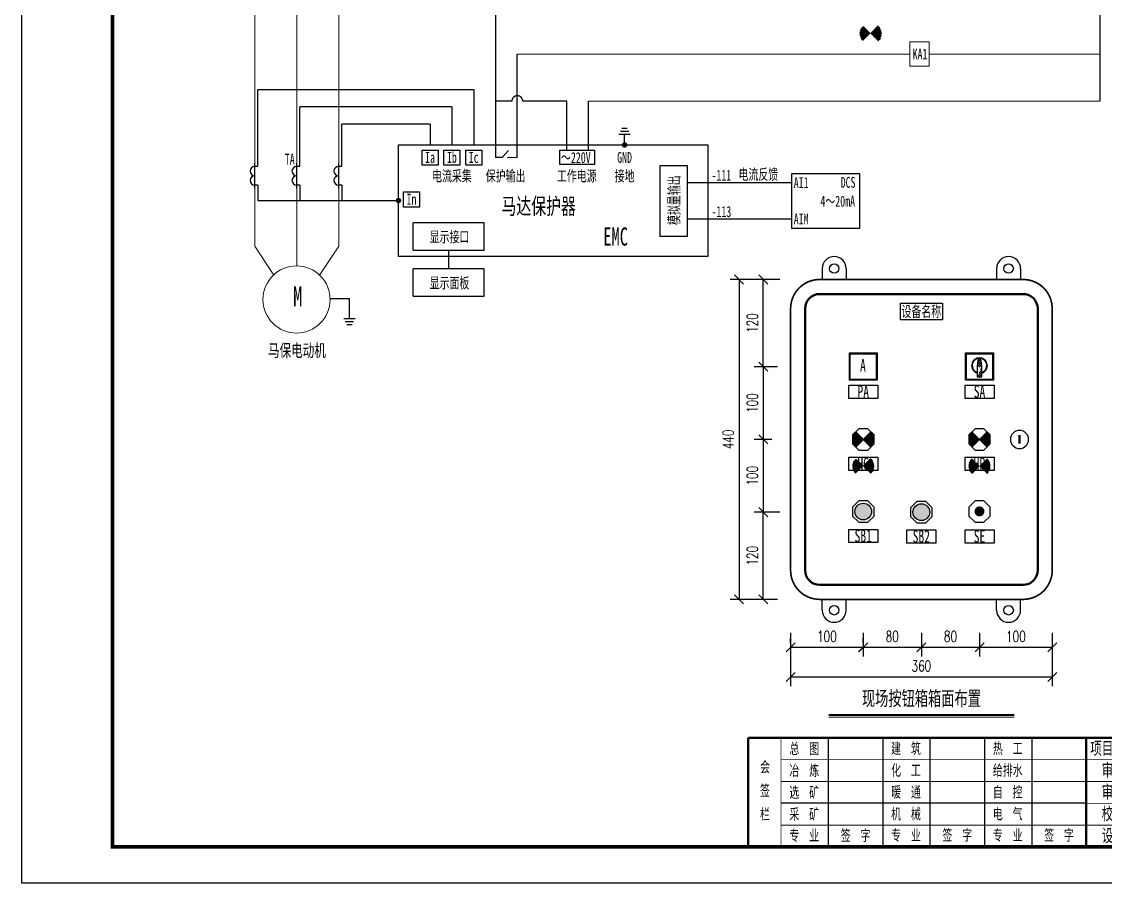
# Model space of a CAD drawing. Header units: millimetres. Extents: x 401220 to 2750366, y -101310 to 943175.
# Drawn here: x 513424 to 543249, y 638022 to 661725 of the extents above; entities that cross this region are included whole.
import ezdxf
from ezdxf.enums import TextEntityAlignment as Align

# ---------------------------------------------------------------- set-up
doc = ezdxf.new("R2010")
doc.units = ezdxf.units.MM
doc.linetypes.add('常规', pattern=[20, 10, 0, 10])
doc.linetypes.add('接地线', pattern=[1460, 500, 500, -200, 60, -200])
for name, color, linetype in [('1', 7, 'Continuous'), ('4', 1, 'Continuous'), ('MX', 3, 'Continuous'), ('TEXT', 4, 'Continuous'), ('动力平面导线层', 3, '常规'), ('动力平面设备层', 1, 'Continuous'), ('图框', 7, 'Continuous'), ('文字', 7, 'Continuous'), ('标注-照明', 7, 'Continuous'), ('照明平面导线层', 3, 'Continuous'), ('照明平面设备层', 1, 'Continuous'), ('电气-接地设计-接地线', 3, '接地线')]:
    doc.layers.add(name, color=color, linetype=linetype)
for name, color, linetype, lineweight in [('_0', 7, 'Continuous', 25), ('CAXA0层', 7, 'Continuous', 25), ('SW', 8, 'Continuous', 20)]:
    doc.layers.add(name, color=color, linetype=linetype, lineweight=lineweight)
doc.styles.add('DIM_FONT', font='txt.shx', dxfattribs={"width": 0.7, "bigfont": 'hzdx.shx'})
doc.styles.add('标准', font='NSimSun.ttf', dxfattribs={"width": 0.667})
doc.dimstyles.new('副本 DIM20', dxfattribs={"dimtxt": 300, "dimasz": 2, "dimexe": 250, "dimexo": 300, "dimgap": 150, "dimtad": 1, "dimdec": 4, "dimlfac": 0.05, "dimzin": 0, "dimdsep": 46, "dimtxsty": 'DIM_FONT', "dimblk1": '_DIMX', "dimblk2": '_DIMX', "dimsah": 1, "dimcen": 0.09, "dimadec": 0, "dimazin": 0, "dimtfac": 1, "dimtdec": 4, "dimtix": 1, "dimtmove": 2, "dimatfit": 3, "dimldrblk": '_DIMX', "dimfxl": 250, "dimtolj": 1, "dimtzin": 0, "dimarcsym": 0})

# ---------------------------------------------------------------- blocks, each defined once
blk = doc.blocks.new('铜陵有色图签02')
at = {"layer": '图框', "linetype": 'Continuous', "lineweight": 50}
for p, q in [((-38401, 3003), (-38401, 1)), ((-29100, 3001), (-29100, 0))]:
    blk.add_line(p, q, dxfattribs=at)
at = {"layer": '图框', "color": 7, "linetype": 'Continuous', "lineweight": 25}
for p, q in [((-36201, 3010), (-36201, 9)), ((-34701, 3010), (-34701, 9)), ((-33401, 3017), (-33401, 16)), ((-31901, 3017), (-31901, 16)), ((-30601, 3017), (-30601, 16)), ((-29100, 1201), (-37501, 1201))]:
    blk.add_line(p, q, dxfattribs=at)
at = {"layer": '图框', "lineweight": 70, "const_width": 70}
blk.add_lwpolyline([(-17980, 3001), (0, 3001), (-38401, 3001)], dxfattribs=at)
at = {"layer": '图框', "color": 7, "linetype": 'Continuous', "lineweight": 25, "const_width": 25}
for points in [[(-37501, 3000), (-37501, 0)], [(-23100, 2401), (-37501, 2401)], [(-23100, 1801), (-37501, 1801)], [(-23100, 1201), (-29100, 1201)], [(-12900, 600), (-18000, 600), (-37501, 600)]]:
    blk.add_lwpolyline(points, dxfattribs=at)
at = {"layer": '图框', "linetype": 'Continuous', "lineweight": 70, "const_width": 70}
blk.add_lwpolyline([(-38401, 1), (0, 0)], dxfattribs=at)
at = {"layer": 'TEXT', "color": 7, "lineweight": 25, "style": '标准', "width": 0.667}
for s, height, p in [('总  图', 300, (-36862, 2555)), ('建  筑', 300, (-34062, 2562)), ('热  工', 300, (-31262, 2562)), ('项目负责人', 350, (-28197, 2541)), ('会', 300, (-37942, 2054)), ('冶  炼', 300, (-36862, 1955)), ('化  工', 300, (-34062, 1962)), ('给排水', 300, (-31262, 1962)), ('审  定', 350, (-28197, 1941)), ('签', 300, (-37942, 1404)), ('选  矿', 300, (-36862, 1355)), ('暖  通', 300, (-34062, 1362)), ('自  控', 300, (-31262, 1362)), ('审  核', 350, (-28197, 1341)), ('栏', 300, (-37942, 754)), ('采  矿', 300, (-36862, 754)), ('机  械', 300, (-34062, 761)), ('电  气', 300, (-31262, 761)), ('校  对', 350, (-28197, 741)), ('专  业', 300, (-36862, 170)), ('签  字', 300, (-35449, 170)), ('专  业', 300, (-34062, 177)), ('签  字', 300, (-32649, 177)), ('专  业', 300, (-31262, 177)), ('签  字', 300, (-29849, 177)), ('设  计', 350, (-28197, 139))]:
    blk.add_text(s, height=height, dxfattribs=at).set_placement(p, align=Align.CENTER)
blk = doc.blocks.new('_Oblique')
at = {"color": 0, "linetype": 'ByBlock', "lineweight": -2}
blk.add_line((-0.5, -0.5), (0.5, 0.5), dxfattribs=at)
blk = doc.blocks.new('*D58')
at = {"layer": '1', "color": 3, "linetype": 'ByBlock', "lineweight": -2}
for p, q in [((533905, 654633), (532919, 654633)), ((533169, 654633), (533169, 645833)), ((533905, 645833), (532919, 645833))]:
    blk.add_line(p, q, dxfattribs=at)
at = {"layer": 'Defpoints', "color": 0, "linetype": 'ByBlock'}
for p in [(534205, 654633), (533169, 645833), (534205, 645833)]:
    blk.add_point(p, dxfattribs=at)
at = {"layer": '1', "color": 3, "linetype": 'ByBlock', "lineweight": -2, "xscale": 250, "yscale": 250, "zscale": 250}
for p, rotation in [((533169, 654633), 90), ((533169, 645833), 270)]:
    blk.add_blockref('_Oblique', p, dxfattribs=dict(at, rotation=rotation))
at = {"layer": '1', "color": 7, "linetype": 'ByBlock', "insert": (532869, 650233), "char_height": 300, "attachment_point": 5, "rotation": 90, "style": 'DIM_FONT'}
blk.add_mtext('\\A1;440', dxfattribs=at)
blk = doc.blocks.new('_DIMX')
blk.add_line((-150, 0), (150, 0))
at = {"const_width": 50}
blk.add_lwpolyline([(-70, -70), (70, 70)], dxfattribs=at)
blk = doc.blocks.new('*D59')
at = {"layer": '1', "color": 3, "linetype": 'ByBlock', "lineweight": -2}
for p, q in [((534287, 648233), (533583, 648233)), ((533833, 645833), (533833, 648233)), ((534228, 645833), (533583, 645833))]:
    blk.add_line(p, q, dxfattribs=at)
at = {"layer": 'Defpoints', "color": 0, "linetype": 'ByBlock'}
for p in [(533833, 648233), (534587, 648233), (534528, 645833)]:
    blk.add_point(p, dxfattribs=at)
at = {"layer": '1', "color": 3, "linetype": 'ByBlock', "lineweight": -2, "xscale": 250, "yscale": 250, "zscale": 250}
for p, rotation in [((533833, 648233), 90), ((533833, 645833), 270)]:
    blk.add_blockref('_Oblique', p, dxfattribs=dict(at, rotation=rotation))
at = {"layer": '1', "color": 7, "linetype": 'ByBlock', "insert": (533533, 647033), "char_height": 300, "attachment_point": 5, "rotation": 90, "style": 'DIM_FONT'}
blk.add_mtext('\\A1;120', dxfattribs=at)
blk = doc.blocks.new('*D60')
at = {"layer": '1', "color": 3, "linetype": 'ByBlock', "lineweight": -2}
for p, q in [((534011, 650233), (533583, 650233)), ((533833, 650233), (533833, 648233)), ((534073, 648233), (533583, 648233))]:
    blk.add_line(p, q, dxfattribs=at)
at = {"layer": 'Defpoints', "color": 0, "linetype": 'ByBlock'}
for p in [(534311, 650233), (533833, 648233), (534373, 648233)]:
    blk.add_point(p, dxfattribs=at)
at = {"layer": '1', "color": 3, "linetype": 'ByBlock', "lineweight": -2, "xscale": 250, "yscale": 250, "zscale": 250}
for p, rotation in [((533833, 650233), 90), ((533833, 648233), 270)]:
    blk.add_blockref('_Oblique', p, dxfattribs=dict(at, rotation=rotation))
at = {"layer": '1', "color": 7, "linetype": 'ByBlock', "insert": (533533, 649233), "char_height": 300, "attachment_point": 5, "rotation": 90, "style": 'DIM_FONT'}
blk.add_mtext('\\A1;100', dxfattribs=at)
blk = doc.blocks.new('*D61')
at = {"layer": '1', "color": 3, "linetype": 'ByBlock', "lineweight": -2}
for p, q in [((534011, 652233), (533583, 652233)), ((533833, 652233), (533833, 650233)), ((534073, 650233), (533583, 650233))]:
    blk.add_line(p, q, dxfattribs=at)
at = {"layer": 'Defpoints', "color": 0, "linetype": 'ByBlock'}
for p in [(534311, 652233), (533833, 650233), (534373, 650233)]:
    blk.add_point(p, dxfattribs=at)
at = {"layer": '1', "color": 3, "linetype": 'ByBlock', "lineweight": -2, "xscale": 250, "yscale": 250, "zscale": 250}
for p, rotation in [((533833, 652233), 90), ((533833, 650233), 270)]:
    blk.add_blockref('_Oblique', p, dxfattribs=dict(at, rotation=rotation))
at = {"layer": '1', "color": 7, "linetype": 'ByBlock', "insert": (533533, 651233), "char_height": 300, "attachment_point": 5, "rotation": 90, "style": 'DIM_FONT'}
blk.add_mtext('\\A1;100', dxfattribs=at)
blk = doc.blocks.new('*D62')
at = {"layer": '1', "color": 3, "linetype": 'ByBlock', "lineweight": -2}
for p, q in [((534287, 654633), (533583, 654633)), ((533833, 652233), (533833, 654633)), ((534228, 652233), (533583, 652233))]:
    blk.add_line(p, q, dxfattribs=at)
at = {"layer": 'Defpoints', "color": 0, "linetype": 'ByBlock'}
for p in [(533833, 654633), (534587, 654633), (534528, 652233)]:
    blk.add_point(p, dxfattribs=at)
at = {"layer": '1', "color": 3, "linetype": 'ByBlock', "lineweight": -2, "xscale": 250, "yscale": 250, "zscale": 250}
for p, rotation in [((533833, 654633), 90), ((533833, 652233), 270)]:
    blk.add_blockref('_Oblique', p, dxfattribs=dict(at, rotation=rotation))
at = {"layer": '1', "color": 7, "linetype": 'ByBlock', "insert": (533533, 653433), "char_height": 300, "attachment_point": 5, "rotation": 90, "style": 'DIM_FONT'}
blk.add_mtext('\\A1;120', dxfattribs=at)
blk = doc.blocks.new('*D63')
at = {"layer": '1', "color": 3, "linetype": 'ByBlock', "lineweight": -2}
for p, q in [((538186, 644910), (538186, 644264)), ((539787, 644910), (539787, 644264)), ((538186, 644514), (539787, 644514))]:
    blk.add_line(p, q, dxfattribs=at)
at = {"layer": 'Defpoints', "color": 0, "linetype": 'ByBlock'}
for p in [(538186, 645210), (539787, 645210), (539787, 644514)]:
    blk.add_point(p, dxfattribs=at)
at = {"layer": '1', "color": 3, "linetype": 'ByBlock', "lineweight": -2, "xscale": 250, "yscale": 250, "zscale": 250, "rotation": 180}
blk.add_blockref('_Oblique', (538186, 644514), dxfattribs=at)
at = {"layer": '1', "color": 3, "linetype": 'ByBlock', "lineweight": -2, "xscale": 250, "yscale": 250, "zscale": 250}
blk.add_blockref('_Oblique', (539787, 644514), dxfattribs=at)
at = {"layer": '1', "color": 7, "linetype": 'ByBlock', "insert": (538986, 644814), "char_height": 300, "attachment_point": 5, "style": 'DIM_FONT'}
blk.add_mtext('\\A1;80', dxfattribs=at)
blk = doc.blocks.new('*D64')
at = {"layer": '1', "color": 3, "linetype": 'ByBlock', "lineweight": -2}
for p, q in [((539787, 644910), (539787, 644264)), ((541787, 644910), (541787, 644264)), ((539787, 644514), (541787, 644514))]:
    blk.add_line(p, q, dxfattribs=at)
at = {"layer": 'Defpoints', "color": 0, "linetype": 'ByBlock'}
for p in [(539787, 645210), (541787, 645210), (541787, 644514)]:
    blk.add_point(p, dxfattribs=at)
at = {"layer": '1', "color": 3, "linetype": 'ByBlock', "lineweight": -2, "xscale": 250, "yscale": 250, "zscale": 250, "rotation": 180}
blk.add_blockref('_Oblique', (539787, 644514), dxfattribs=at)
at = {"layer": '1', "color": 3, "linetype": 'ByBlock', "lineweight": -2, "xscale": 250, "yscale": 250, "zscale": 250}
blk.add_blockref('_Oblique', (541787, 644514), dxfattribs=at)
at = {"layer": '1', "color": 7, "linetype": 'ByBlock', "insert": (540787, 644814), "char_height": 300, "attachment_point": 5, "style": 'DIM_FONT'}
blk.add_mtext('\\A1;100', dxfattribs=at)
blk = doc.blocks.new('*D65')
at = {"layer": '1', "color": 3, "linetype": 'ByBlock', "lineweight": -2}
for p, q in [((534587, 644910), (534587, 643449)), ((541787, 644910), (541787, 643449)), ((534587, 643699), (541787, 643699))]:
    blk.add_line(p, q, dxfattribs=at)
at = {"layer": 'Defpoints', "color": 0, "linetype": 'ByBlock'}
for p in [(534587, 645210), (541787, 645210), (541787, 643699)]:
    blk.add_point(p, dxfattribs=at)
at = {"layer": '1', "color": 3, "linetype": 'ByBlock', "lineweight": -2, "xscale": 250, "yscale": 250, "zscale": 250, "rotation": 180}
blk.add_blockref('_Oblique', (534587, 643699), dxfattribs=at)
at = {"layer": '1', "color": 3, "linetype": 'ByBlock', "lineweight": -2, "xscale": 250, "yscale": 250, "zscale": 250}
blk.add_blockref('_Oblique', (541787, 643699), dxfattribs=at)
at = {"layer": '1', "color": 7, "linetype": 'ByBlock', "insert": (538187, 643999), "char_height": 300, "attachment_point": 5, "style": 'DIM_FONT'}
blk.add_mtext('\\A1;360', dxfattribs=at)
blk = doc.blocks.new('*D66')
at = {"layer": '1', "color": 3, "linetype": 'ByBlock', "lineweight": -2}
for p, q in [((534587, 644626), (534587, 644764)), ((534587, 644514), (536587, 644514)), ((536587, 644626), (536587, 644764))]:
    blk.add_line(p, q, dxfattribs=at)
at = {"layer": 'Defpoints', "color": 0, "linetype": 'ByBlock'}
for p in [(536587, 644514), (534587, 644326), (536587, 644326)]:
    blk.add_point(p, dxfattribs=at)
at = {"layer": '1', "color": 3, "linetype": 'ByBlock', "lineweight": -2, "xscale": 250, "yscale": 250, "zscale": 250, "rotation": 180}
blk.add_blockref('_Oblique', (534587, 644514), dxfattribs=at)
at = {"layer": '1', "color": 3, "linetype": 'ByBlock', "lineweight": -2, "xscale": 250, "yscale": 250, "zscale": 250}
blk.add_blockref('_Oblique', (536587, 644514), dxfattribs=at)
at = {"layer": '1', "color": 7, "linetype": 'ByBlock', "insert": (535587, 644814), "char_height": 300, "attachment_point": 5, "style": 'DIM_FONT'}
blk.add_mtext('\\A1;100', dxfattribs=at)
blk = doc.blocks.new('*D67')
at = {"layer": '1', "color": 3, "linetype": 'ByBlock', "lineweight": -2}
for p, q in [((536584, 644910), (536584, 644264)), ((538186, 644910), (538186, 644264)), ((536584, 644514), (538186, 644514))]:
    blk.add_line(p, q, dxfattribs=at)
at = {"layer": 'Defpoints', "color": 0, "linetype": 'ByBlock'}
for p in [(536584, 645210), (538186, 645210), (538186, 644514)]:
    blk.add_point(p, dxfattribs=at)
at = {"layer": '1', "color": 3, "linetype": 'ByBlock', "lineweight": -2, "xscale": 250, "yscale": 250, "zscale": 250, "rotation": 180}
blk.add_blockref('_Oblique', (536584, 644514), dxfattribs=at)
at = {"layer": '1', "color": 3, "linetype": 'ByBlock', "lineweight": -2, "xscale": 250, "yscale": 250, "zscale": 250}
blk.add_blockref('_Oblique', (538186, 644514), dxfattribs=at)
at = {"layer": '1', "color": 7, "linetype": 'ByBlock', "insert": (537385, 644814), "char_height": 300, "attachment_point": 5, "style": 'DIM_FONT'}
blk.add_mtext('\\A1;80', dxfattribs=at)

msp = doc.modelspace()

# ---------------------------------------------------------------- hatches: boundary and pattern name
at = {"linetype": 'ByBlock', "lineweight": 25}
h = msp.add_hatch(dxfattribs=at)
h.set_pattern_fill('ANSI31', color=1, scale=184.8, style=0)
h.set_pattern_definition([(45, (-27612.364, 663595.503), (-16.3341666, 16.3341666), [])])
h.paths.add_polyline_path([(536789.99553, 661400.54192), (536581.09184, 661609.79276, 0.1991281417), (536494.31553, 661400.54192, 0.1986966109), (536580.74469, 661191.63824)])
h.paths.add_polyline_path([(536999.24637, 661609.4456), (536789.99553, 661400.54192), (536998.89921, 661191.29108, 0.1991281417), (537085.67553, 661400.54192, 0.1986966109)])
h = msp.add_hatch(dxfattribs=at)
h.set_pattern_fill('ANSI31', color=3, scale=184.8, style=0)
h.set_pattern_definition([(45, (-27815.365, 652427.608), (-16.3341666, 16.3341666), [])])
h.paths.add_polyline_path([(536586.99478, 650232.64655), (536378.09109, 650441.89739, 0.1991281417), (536291.31478, 650232.64655, 0.1986966109), (536377.74394, 650023.74287)])
h.paths.add_polyline_path([(536796.24562, 650441.55023), (536586.99478, 650232.64655), (536795.89846, 650023.39571, 0.1991281417), (536882.67478, 650232.64655, 0.1986966109)])
h = msp.add_hatch(dxfattribs=at)
h.set_pattern_fill('ANSI31', color=1, scale=184.8, style=0)
h.set_pattern_definition([(45, (-23225.513, 652427.608), (-16.3341666, 16.3341666), [])])
h.paths.add_polyline_path([(539786.99478, 650232.64655), (539578.09109, 650441.89739, 0.1991281417), (539491.31478, 650232.64655, 0.1986966109), (539577.74394, 650023.74287)])
h.paths.add_polyline_path([(539996.24562, 650441.55023), (539786.99478, 650232.64655), (539995.89846, 650023.39571, 0.1991281417), (540082.67478, 650232.64655, 0.1986966109)])
h = msp.add_hatch(dxfattribs=at)
h.set_pattern_fill('ANSI31', color=3, scale=184.8, style=0)
h.set_pattern_definition([(45, (-27815.365, 651692.584), (-16.3341666, 16.3341666), [])])
h.paths.add_polyline_path([(536586.99478, 649497.62233), (536378.09109, 649706.87317, 0.1991281417), (536291.31478, 649497.62233, 0.1986966109), (536377.74394, 649288.71865)])
h.paths.add_polyline_path([(536796.24562, 649706.52601), (536586.99478, 649497.62233), (536795.89846, 649288.37149, 0.1991281417), (536882.67478, 649497.62233, 0.1986966109)])
h = msp.add_hatch(dxfattribs=at)
h.set_pattern_fill('ANSI31', color=1, scale=184.8, style=0)
h.set_pattern_definition([(45, (-23225.513, 651692.584), (-16.3341666, 16.3341666), [])])
h.paths.add_polyline_path([(539786.99478, 649497.62233), (539578.09109, 649706.87317, 0.1991281417), (539491.31478, 649497.62233, 0.1986966109), (539577.74394, 649288.71865)])
h.paths.add_polyline_path([(539996.24562, 649706.52601), (539786.99478, 649497.62233), (539995.89846, 649288.37149, 0.1991281417), (540082.67478, 649497.62233, 0.1986966109)])
at = {"layer": '文字', "linetype": 'ByBlock', "ltscale": 0.2}
h = msp.add_hatch(dxfattribs=at)
h.set_pattern_fill('ANSI31', color=0, scale=308, style=0)
h.set_pattern_definition([(45, (-2824317.6, 2025205.376), (-27.22361108, 27.22361108), [])])
edge = h.paths.add_edge_path()
edge.add_line((539847.94437, 651953.997), (539847.94437, 652229.29503))
edge.add_line((539723.24127, 652229.29454), (539723.24127, 651953.997))
edge.add_arc((538951.55991, 652229.29454), 896.38446, 359.999999999, 366.231131725)
edge.add_arc((539367.38201, 652274.6959), 478.09114, 6.231131718, 14.766974326)
edge.add_arc((539626.27476, 652342.93869), 210.3552, 14.766974337, 32.471625256)
edge.add_arc((539785.59282, 652444.3246), 21.51308, 32.471625271, 90.000000016)
edge.add_arc((539785.59282, 652444.3246), 21.51308, 90.000000007, 147.528374752)
edge.add_arc((539944.91088, 652342.93869), 210.3552, 147.528374742, 165.233025661)
edge.add_arc((540203.80363, 652274.6959), 478.09114, 165.233025662, 173.76886827)
edge.add_arc((540619.62573, 652229.29454), 896.38446, 173.768868275, 180.000000001)
edge.add_line((539723.24127, 651953.997), (539847.94437, 651953.997))
at = {"layer": '电气-接地设计-接地线', "linetype": 'ByBlock', "ltscale": 0.2}
h = msp.add_hatch(color=3, dxfattribs=at)
edge = h.paths.add_edge_path()
edge.add_arc((536586.99478, 648248.16416), 230.34819, 0, 360)
h = msp.add_hatch(color=1, dxfattribs=at)
edge = h.paths.add_edge_path()
edge.add_arc((538185.63686, 648232.64655), 230.34819, 0, 360)
h = msp.add_hatch(color=1, dxfattribs=at)
edge = h.paths.add_edge_path()
edge.add_arc((539785.60192, 648252.63985), 138.20891, 0, 360)

# ---------------------------------------------------------------- linework, layer by layer
at = {"color": 0, "linetype": 'ByBlock', "lineweight": 25}
for p, q in [((539723.24127, 652229.29454), (539723.24127, 651953.997)), ((539847.94437, 651953.997), (539847.94437, 652229.29503)), ((539723.24127, 651953.997), (539847.94437, 651953.997))]:
    msp.add_line(p, q, dxfattribs=at)
at = {"color": 3, "linetype": 'ByBlock', "lineweight": 25}
for p, q in [((536796.24562, 650441.55023), (536377.74394, 650023.74287)), ((536795.89846, 650023.39571), (536378.09109, 650441.89739))]:
    msp.add_line(p, q, dxfattribs=at)
at = {"color": 1, "linetype": 'ByBlock', "lineweight": 25}
for p, q in [((539996.24562, 650441.55023), (539577.74394, 650023.74287)), ((539995.89846, 650023.39571), (539578.09109, 650441.89739))]:
    msp.add_line(p, q, dxfattribs=at)
at = {"color": 7, "linetype": 'ByBlock', "lineweight": 20, "const_width": 75}
for points in [[(529979.9209, 658334.14546, 1), (530054.9209, 658334.14546, 1)], [(523757.13585, 656802.62429, 1), (523832.13585, 656802.62429, 1)]]:
    msp.add_lwpolyline(points, format="xyb", close=True, dxfattribs=at)
at = {"color": 252, "linetype": 'ByBlock', "lineweight": 50}
for points in [[(535386.99478, 654232.64655, 0.4142135624), (534986.99478, 653832.64655)], [(541386.99478, 653832.64655, 0.4142135624), (540986.99478, 654232.64655)], [(534986.99478, 646632.64655, 0.4142135624), (535386.99478, 646232.64655)], [(540986.99478, 646232.64655, 0.4142135624), (541386.99478, 646632.64655)]]:
    msp.add_lwpolyline(points, format="xyb", dxfattribs=at)
for points in [[(535386.99478, 654232.64655), (540986.99478, 654232.64655)], [(534986.99478, 646632.64655), (534986.99478, 653832.64655)], [(541386.99478, 653832.64655), (541386.99478, 646632.64655)], [(540986.99478, 646232.64655), (535386.99478, 646232.64655)]]:
    msp.add_lwpolyline(points, dxfattribs=at)
at = {"color": 0, "linetype": 'ByBlock', "lineweight": 25}
for points in [[(537607.36183, 653982.64655), (538766.62773, 653982.64655), (538766.62773, 653526.62045), (537607.36183, 653526.62045)], [(539404.41955, 652611.05507), (540166.85416, 652611.05507), (540166.85416, 651858.78315), (539404.41955, 651858.78315)], [(536187.93078, 651725.81675), (536986.05877, 651725.81675), (536986.05877, 651362.99699), (536187.93078, 651362.99699)], [(539387.93078, 651725.81675), (540186.05877, 651725.81675), (540186.05877, 651362.99699), (539387.93078, 651362.99699)], [(536187.93078, 649741.33693), (536986.05877, 649741.33693), (536986.05877, 649378.51717), (536187.93078, 649378.51717)], [(539387.93078, 649741.33693), (540186.05877, 649741.33693), (540186.05877, 649378.51717), (539387.93078, 649378.51717)], [(536187.93078, 647756.8571), (536986.05877, 647756.8571), (536986.05877, 647394.03735), (536187.93078, 647394.03735)], [(537786.57287, 647741.3395), (538584.70085, 647741.3395), (538584.70085, 647378.51974), (537786.57287, 647378.51974)], [(539387.93078, 647741.3395), (540186.05877, 647741.3395), (540186.05877, 647378.51974), (539387.93078, 647378.51974)]]:
    msp.add_lwpolyline(points, close=True, dxfattribs=at)
at = {"color": 6, "linetype": 'ByBlock', "lineweight": 25}
msp.add_lwpolyline([(536204.41955, 652611.05507), (536966.85416, 652611.05507), (536966.85416, 651858.78315), (536204.41955, 651858.78315)], close=True, dxfattribs=at)
at = {"color": 0, "linetype": 'ByBlock', "lineweight": 25}
msp.add_lwpolyline([(539847.94437, 652229.29454), (539842.64865, 652326.58768), (539829.68202, 652396.5558, 0.077405152), (539803.74249, 652455.87458), (539785.59282, 652465.83768), (539767.44315, 652455.87458), (539741.50361, 652396.5558, 0.0372618705), (539728.53699, 652326.58768), (539723.24127, 652229.29454)], format="xyb", dxfattribs=at)
at = {"color": 3, "linetype": 'ByBlock', "lineweight": 25}
msp.add_lwpolyline([(536464.52011, 650528.32655), (536291.31478, 650355.12122), (536291.31478, 650110.17188), (536464.52011, 649936.96655), (536709.46944, 649936.96655), (536882.67478, 650110.17188), (536882.67478, 650355.12122), (536709.46944, 650528.32655)], close=True, dxfattribs=at)
at = {"color": 1, "linetype": 'ByBlock', "lineweight": 25}
msp.add_lwpolyline([(539664.52011, 650528.32655), (539491.31478, 650355.12122), (539491.31478, 650110.17188), (539664.52011, 649936.96655), (539909.46944, 649936.96655), (540082.67478, 650110.17188), (540082.67478, 650355.12122), (539909.46944, 650528.32655)], close=True, dxfattribs=at)
at = {"color": 3, "linetype": 'ByBlock', "const_width": 64}
msp.add_lwpolyline([(540887.25103, 650352.4672), (540887.25103, 650116.50291)], dxfattribs=at)
at = {"linetype": 'ByBlock', "lineweight": 25}
for points in [[(536464.52011, 648543.84673), (536291.31478, 648370.6414), (536291.31478, 648125.69206), (536464.52011, 647952.48673), (536709.46944, 647952.48673), (536882.67478, 648125.69206), (536882.67478, 648370.6414), (536709.46944, 648543.84673)], [(538063.16219, 648528.32912), (537889.95686, 648355.12379), (537889.95686, 648110.17446), (538063.16219, 647936.96912), (538308.11152, 647936.96912), (538481.31686, 648110.17446), (538481.31686, 648355.12379), (538308.11152, 648528.32912)], [(539664.52011, 648543.84673), (539491.31478, 648370.6414), (539491.31478, 648125.69206), (539664.52011, 647952.48673), (539909.46944, 647952.48673), (540082.67478, 648125.69206), (540082.67478, 648370.6414), (539909.46944, 648543.84673)]]:
    msp.add_lwpolyline(points, close=True, dxfattribs=at)
at = {"color": 0, "linetype": 'ByBlock', "lineweight": 25}
for radius, start, end in [(216.4831, 286.73947867, 253.26052133), (200.7336, 288.09650246, 251.90349754)]:
    msp.add_arc((539785.59282, 652265.10408), radius, start, end, dxfattribs=at)
at = {"color": 3, "linetype": 'ByBlock'}
for start, end in [(90, 270), (270, 90)]:
    msp.add_arc((540886.99478, 650232.64655), 250, start, end, dxfattribs=at)
at = {"layer": '4', "color": 0, "linetype": 'ByBlock'}
for p, q in [((535456.99478, 654932.64655), (535456.99478, 654632.64655)), ((536116.99478, 654932.64655), (536116.99478, 654632.64655)), ((540256.99478, 654932.64655), (540256.99478, 654632.64655)), ((540916.99478, 654932.64655), (540916.99478, 654632.64655)), ((535456.99478, 645532.64655), (535456.99478, 645832.64655)), ((536116.99478, 645532.64655), (536116.99478, 645832.64655)), ((540256.99478, 645532.64655), (540256.99478, 645832.64655)), ((540916.99478, 645532.64655), (540916.99478, 645832.64655))]:
    msp.add_line(p, q, dxfattribs=at)
at = {"layer": '4', "color": 0, "linetype": 'ByBlock', "const_width": 45}
for points in [[(535386.99478, 654632.64655, 0.4142135624), (534586.99478, 653832.64655)], [(541786.99478, 653832.64655, 0.4142135624), (540986.99478, 654632.64655)], [(534586.99478, 646632.64655, 0.4142135624), (535386.99478, 645832.64655)], [(540986.99478, 645832.64655, 0.4142135624), (541786.99478, 646632.64655)]]:
    msp.add_lwpolyline(points, format="xyb", dxfattribs=at)
for points in [[(535386.99478, 654632.64655), (540986.99478, 654632.64655)], [(534586.99478, 646632.64655), (534586.99478, 653832.64655)], [(541786.99478, 653832.64655), (541786.99478, 646632.64655)], [(540986.99478, 645832.64655), (535386.99478, 645832.64655)]]:
    msp.add_lwpolyline(points, dxfattribs=at)
at = {"layer": '4', "color": 0, "linetype": 'ByBlock'}
for centre in [(535786.99478, 654932.64655), (540586.99478, 654932.64655), (535786.99478, 645532.64655), (540586.99478, 645532.64655)]:
    msp.add_circle(centre, 130, dxfattribs=at)
for centre, start, end in [((535786.99478, 654932.64655), 0, 180), ((540586.99478, 654932.64655), 0, 180), ((535786.99478, 645532.64655), 180, 0), ((540586.99478, 645532.64655), 180, 0)]:
    msp.add_arc(centre, 330, start, end, dxfattribs=at)
at = {"layer": '_0', "color": 0, "linetype": 'ByBlock'}
for p, q in [((519925.98481, 659861.20585), (525865.34115, 659861.20585)), ((530017.4209, 658334.14546), (530017.4209, 658618.63521)), ((530988.43105, 657763.90024), (530988.43105, 655817.31486)), ((531744.71739, 657763.90024), (530988.43105, 657763.90024)), ((531744.71739, 655817.31486), (531744.71739, 657763.90024)), ((534609.92416, 657290.60755), (531744.71739, 657290.60755)), ((519925.98479, 656802.62429), (523794.63585, 656802.62429)), ((526148.99001, 656193.91841), (524202.40464, 656193.91841)), ((524202.40464, 655437.63208), (524202.40464, 656193.91841)), ((526148.99001, 655437.63208), (526148.99001, 656193.91841)), ((534609.92416, 656290.60755), (531744.71739, 656290.60755)), ((531744.71739, 655817.31486), (530988.43105, 655817.31486)), ((524202.40464, 655437.63208), (526148.99001, 655437.63208)), ((526148.99001, 654926.67759), (524202.40464, 654926.67759)), ((524202.40464, 654170.39126), (524202.40464, 654926.67759)), ((526148.99001, 654170.39126), (526148.99001, 654926.67759)), ((521912.17957, 654108.96346), (522444.47361, 654108.96346)), ((524202.40464, 654170.39126), (526148.99001, 654170.39126))]:
    msp.add_line(p, q, dxfattribs=at)
at = {"layer": '_0', "color": 0, "linetype": 'ByBlock', "lineweight": -3}
for p, q in [((519839.31812, 657140.82453), (519839.31814, 657834.15786)), ((519839.31814, 657746.48349), (519925.98481, 657746.48349)), ((520994.18372, 657140.82453), (520994.18374, 657834.15786)), ((520994.18374, 657746.48349), (521080.85041, 657746.48349)), ((522149.04932, 657140.82453), (522149.04934, 657834.15786)), ((522149.04934, 657746.48349), (522235.71601, 657746.48349)), ((519925.98479, 657226.48349), (519839.31813, 657226.48349)), ((521080.85039, 657226.48349), (520994.18373, 657226.48349)), ((522235.71599, 657226.48349), (522149.04933, 657226.48349))]:
    msp.add_line(p, q, dxfattribs=at)
at = {"layer": '_0', "color": 4, "linetype": 'ByBlock', "ltscale": 10}
for p, q in [((536488.42487, 657536.54925), (534609.92416, 657536.54925)), ((534609.92416, 657536.54925), (534609.92416, 656044.66585)), ((536488.42487, 656044.66585), (536488.42487, 657536.54925)), ((534609.92416, 656044.66585), (536488.42487, 656044.66585))]:
    msp.add_line(p, q, dxfattribs=at)
at = {"layer": '_0', "linetype": 'ByBlock'}
msp.add_line((522444.47361, 653560.59354), (522444.47361, 654112.97744), dxfattribs=at)
at = {"layer": '_0', "color": 0, "linetype": 'ByBlock', "lineweight": -3}
for centre in [(519839.31814, 657616.48349), (520994.18374, 657616.48349), (522149.04934, 657616.48349), (519839.31813, 657356.48349), (520994.18373, 657356.48349), (522149.04933, 657356.48349)]:
    msp.add_arc(centre, 130, 89.999998399, 269.999998399, dxfattribs=at)
at = {"layer": 'CAXA0层', "color": 2, "linetype": 'ByBlock', "lineweight": 40}
msp.add_line((535638.14986, 642654.99959), (540736.29515, 642654.99959), dxfattribs=at)
at = {"layer": 'CAXA0层', "color": 2, "linetype": 'ByBlock', "lineweight": 0}
msp.add_line((535638.14986, 642589.51666), (540736.29515, 642589.51666), dxfattribs=at)
at = {"layer": 'MX', "color": 7, "linetype": 'ByBlock', "lineweight": 20}
for p, q in [((519839.31814, 666166.20634), (519839.31814, 655552.70344)), ((520994.18374, 666166.20634), (520994.18374, 655006.85902)), ((522149.04934, 666166.20634), (522149.04934, 655552.70344)), ((519839.31814, 655552.70344), (520365.57409, 654754.87787)), ((522149.04934, 655552.70344), (521622.7934, 654754.87787))]:
    msp.add_line(p, q, dxfattribs=at)
msp.add_circle((520988.65246, 654082.9831), 923.89248, dxfattribs=at)
at = {"layer": '动力平面导线层', "color": 0}
for p, q in [((543096.28575, 675090.07232), (543096.28575, 659535.56614)), ((526465.59727, 671200.11533), (526465.59727, 657984.58797)), ((527065.59727, 657984.58797), (527065.59727, 660835.56614)), ((519925.98481, 657746.48349), (519925.98481, 659861.20585)), ((525865.34115, 659861.20585), (525865.34115, 658334.14546)), ((526914.48237, 659535.56614), (526465.59727, 659535.56614)), ((528424.28202, 659535.56614), (527216.71217, 659535.56614)), ((528424.28202, 658194.28474), (528424.28202, 659535.56614)), ((529024.53813, 658194.28474), (529024.53813, 659535.56614)), ((525265.34115, 659382.68597), (521080.85041, 659382.68597)), ((521080.85041, 657746.48349), (521080.85041, 659382.68597)), ((525265.34115, 659382.68597), (525265.34115, 658334.14546)), ((522235.71601, 657746.48349), (522235.71601, 658904.16608)), ((524665.34115, 658904.16608), (522235.71601, 658904.16608)), ((524665.34115, 658904.16608), (524665.34115, 658334.14546)), ((519925.98479, 657226.48349), (519925.98479, 656802.62429)), ((521080.85039, 657226.48349), (521080.85039, 656802.62429)), ((522235.71599, 657226.48349), (522235.71599, 656802.62429)), ((525175.69732, 655437.63208), (525175.69732, 654926.67759))]:
    msp.add_line(p, q, dxfattribs=at)
for points in [[(523794.63585, 658334.14546), (532305.71739, 658334.14546), (532305.71739, 655262.62091), (523794.63585, 655262.62091)], [(524446.06808, 658194.28474), (524884.61423, 658194.28474), (524884.61423, 657774.8912), (524446.06808, 657774.8912)], [(525046.06808, 658194.28474), (525484.61423, 658194.28474), (525484.61423, 657774.8912), (525046.06808, 657774.8912)], [(525646.06808, 658194.28474), (526084.61423, 658194.28474), (526084.61423, 657774.8912), (525646.06808, 657774.8912)], [(523934.59273, 657043.67378), (524373.13888, 657043.67378), (524373.13888, 656624.28025), (523934.59273, 656624.28025)]]:
    msp.add_lwpolyline(points, close=True, dxfattribs=at)
at = {"layer": '动力平面导线层', "color": 3, "linetype": 'ByBlock'}
msp.add_lwpolyline([(528235.03682, 658194.28474), (529193.75422, 658194.28474), (529193.75422, 657792.59244), (528235.03682, 657792.59244)], close=True, dxfattribs=at)
at = {"layer": '动力平面导线层', "color": 0}
msp.add_arc((527065.59727, 659535.56614), 151.1149, 0, 180, dxfattribs=at)
at = {"layer": '动力平面设备层', "color": 0, "linetype": 'ByBlock', "lineweight": -3, "ltscale": 100}
for p, q in [((530172.19249, 658618.63521), (529862.6493, 658618.63521)), ((530130.4826, 658702.84968), (529904.3592, 658702.84968)), ((530088.77271, 658787.06416), (529946.06909, 658787.06416)), ((526644.64621, 657984.58797), (526465.59727, 657984.58797)), ((526644.64621, 657984.58797), (526818.40078, 658180.43235)), ((522289.70202, 653560.59354), (522599.24521, 653560.59354)), ((522331.41191, 653476.37907), (522557.53532, 653476.37907)), ((522373.1218, 653392.16459), (522515.82542, 653392.16459))]:
    msp.add_line(p, q, dxfattribs=at)
at = {"layer": '图框', "linetype": 'Continuous', "lineweight": 100, "const_width": 100}
msp.add_lwpolyline([(515924.24205, 639021.73148), (571824.24205, 639021.73148), (571824.24205, 679021.73148), (515924.24205, 679021.73148)], close=True, dxfattribs=at)
at = {"layer": '标注-照明', "color": 6, "linetype": 'ByBlock'}
msp.add_lwpolyline([(536230.77682, 652591.27245), (536940.40882, 652591.27245), (536940.40882, 651881.64045), (536230.77682, 651881.64045)], close=True, dxfattribs=at)
at = {"layer": '标注-照明', "color": 0, "linetype": 'ByBlock'}
msp.add_lwpolyline([(539430.77682, 652591.27245), (540140.40882, 652591.27245), (540140.40882, 651881.64045), (539430.77682, 651881.64045)], close=True, dxfattribs=at)
at = {"layer": '照明平面导线层', "color": 0, "linetype": 'ByBlock', "lineweight": 20}
for p, q in [((527065.59727, 660835.56614), (537867.45484, 660835.56614)), ((538403.20232, 660835.56614), (543096.28575, 660835.56614)), ((529024.53813, 659535.56614), (543096.28575, 659535.56614)), ((526789.0279, 657984.58797), (527065.59727, 657984.58797))]:
    msp.add_line(p, q, dxfattribs=at)
msp.add_lwpolyline([(537867.45484, 661166.33948), (538403.20232, 661166.33948), (538403.20232, 660504.79279), (537867.45484, 660504.79279)], close=True, dxfattribs=at)
at = {"layer": '照明平面设备层', "color": 0, "lineweight": -3, "ltscale": 100}
msp.add_lwpolyline([(513424.24205, 680021.73148), (572824.24205, 680021.73148), (572824.24205, 638021.73148), (513424.24205, 638021.73148)], close=True, dxfattribs=at)
at = {"layer": '电气-接地设计-接地线', "color": 3, "linetype": 'ByBlock', "ltscale": 0.2}
msp.add_circle((536586.99478, 648248.16416), 230.34819, dxfattribs=at)
at = {"layer": '电气-接地设计-接地线', "color": 1, "linetype": 'ByBlock', "ltscale": 0.2}
msp.add_circle((538185.63686, 648232.64655), 230.34819, dxfattribs=at)

# ---------------------------------------------------------------- block references
at = {"layer": '图框', "lineweight": 25}
msp.add_blockref('铜陵有色图签02', (571824.24205, 639021.73148), dxfattribs=at)

# ---------------------------------------------------------------- texts
at = {"layer": 'SW', "color": 7, "linetype": 'ByBlock', "lineweight": 25, "style": '标准', "width": 0.667}
for s, height, p in [('设备名称', 300, (538184.13664, 653604.38405)), ('A', 350, (536577.83858, 652094.02301)), ('PA', 350, (536585.63686, 651375.19459)), ('SA', 350, (539785.63686, 651375.19459)), ('HG', 350, (536585.63686, 649390.71477)), ('HR', 350, (539785.63686, 649390.71477)), ('SB1', 350, (536585.63686, 647406.23495)), ('SB2', 350, (538184.27894, 647390.71734)), ('SE', 350, (539785.63686, 647390.71734))]:
    msp.add_text(s, height=height, dxfattribs=at).set_placement(p, align=Align.CENTER)
at = {"layer": 'SW', "color": 4, "linetype": 'ByBlock', "lineweight": 25, "style": '标准', "width": 0.667}
msp.add_text('马保电动机', height=350, dxfattribs=at).set_placement((521000.06157, 652506.53825), align=Align.CENTER)
at = {"layer": 'SW', "color": 2, "linetype": 'ByBlock', "lineweight": 25, "style": '标准', "width": 0.667}
msp.add_text('现场按钮箱箱面布置', height=400, dxfattribs=at).set_placement((538186.99478, 642910.01362), align=Align.CENTER)
at = {"layer": 'TEXT', "color": 7, "linetype": 'ByBlock', "ltscale": 100, "style": '标准', "width": 0.667}
for s, height, p in [('KA1', 300, (538148.86516, 660685.13263)), ('TA', 300, (520802.68435, 657793.97428)), ('Ia', 300, (524664.13171, 657840.86677)), ('Ib', 300, (525264.13171, 657840.86677)), ('Ic', 300, (525864.13171, 657840.86677)), ('～220V', 300, (528676.07273, 657836.56978)), ('GND', 300, (530016.21145, 657840.86677)), ('电流采集', 300, (525265.34115, 657332.9102)), ('保护输出', 300, (526743.08617, 657332.9102)), ('工作电源', 300, (528702.02704, 657332.9102)), ('接地', 300, (530017.4209, 657332.9102)), ('In', 300, (524152.65636, 656690.25581)), ('马达保护器', 450, (527653.36289, 656427.41598)), ('M', 550, (521021.38987, 653895.772))]:
    msp.add_text(s, height=height, dxfattribs=at).set_placement(p, align=Align.CENTER)
at = {"layer": 'TEXT', "color": 2, "linetype": 'ByBlock', "ltscale": 100, "style": '标准', "width": 0.667}
for s, p in [('-111', (532953.51394, 657350.04124)), ('-113', (532953.51394, 656350.04124))]:
    msp.add_text(s, height=300, rotation=360, dxfattribs=at).set_placement(p, align=Align.RIGHT)
at = {"layer": 'TEXT', "color": 7, "linetype": 'ByBlock', "ltscale": 100, "style": '标准', "width": 0.667}
msp.add_text('电流反馈', height=300, rotation=360, dxfattribs=at).set_placement((533699.07436, 657375.14657), align=Align.CENTER)
at = {"layer": 'TEXT', "color": 0, "linetype": 'ByBlock', "ltscale": 100, "style": '标准', "width": 0.667}
msp.add_text('模拟量输出', height=300, rotation=90, dxfattribs=at).set_placement((531526.39622, 656813.90024), align=Align.CENTER)
at = {"layer": 'TEXT', "color": 7, "linetype": 'ByBlock', "ltscale": 100, "style": '标准', "width": 0.667}
for s, p in [('AI1', (535082.37172, 657147.29443)), ('AIM', (535082.37172, 656147.29443))]:
    msp.add_text(s, height=300, rotation=360, dxfattribs=at).set_placement(p, align=Align.RIGHT)
at = {"layer": 'TEXT', "color": 4, "linetype": 'ByBlock', "ltscale": 100, "style": '标准', "width": 0.667}
msp.add_text('DCS', height=300, rotation=360, dxfattribs=at).set_placement((535964.08905, 657154.73108))
at = {"layer": 'TEXT', "color": 7, "linetype": 'ByBlock', "ltscale": 100, "style": '标准', "width": 0.667}
msp.add_text('4～20mA', height=300, rotation=360, dxfattribs=at).set_placement((535883.90745, 656784.13598), align=Align.MIDDLE)
at = {"layer": 'TEXT', "color": 0, "linetype": 'ByBlock', "ltscale": 100, "style": '标准', "width": 0.667}
for s, p in [('显示接口', (525198.99001, 655655.95324)), ('显示面板', (525198.99001, 654388.71242))]:
    msp.add_text(s, height=300, dxfattribs=at).set_placement(p, align=Align.CENTER)
msp.add_text('EMC', height=500, dxfattribs=at).set_placement((529429.75564, 655565.18421))

# ---------------------------------------------------------------- dimensions: what is measured, and where the dimension line sits
at = {"layer": '1', "color": 0, "linetype": 'ByBlock'}
for base, p1, p2, angle, picture, middle in [((533168.62892, 645832.64655), (534205.15375, 654632.64655), (534205.15375, 645832.64655), 90, '*D58', (532868.62892, 650232.64655)), ((533832.64139, 654632.64655), (534528.27071, 652232.64655), (534586.99478, 654632.64655), 270, '*D62', (533532.64139, 653432.64655)), ((533832.64139, 650232.64655), (534311.33813, 652232.64655), (534373.41575, 650232.64655), 270, '*D61', (533532.64139, 651232.64655)), ((533832.64139, 648232.64655), (534311.33813, 650232.64655), (534373.41575, 648232.64655), 270, '*D60', (533532.64139, 649232.64655)), ((533832.64139, 648232.64655), (534528.27071, 645832.64655), (534586.99478, 648232.64655), 270, '*D59', (533532.64139, 647032.64655))]:
    dim = msp.add_linear_dim(base=base, p1=p1, p2=p2, angle=angle, dimstyle='副本 DIM20', override={"dimasz": 250, "dimblk1": 'Oblique', "dimblk2": 'Oblique'}, dxfattribs=at)
    dim.commit()
    dim.dimension.update_dxf_attribs({"geometry": picture, "text_midpoint": middle})
for base, p1, p2, picture, middle in [((541786.99478, 643699.09139), (534586.99478, 645209.94907), (541786.99478, 645209.94907), '*D65', (538186.99478, 643999.09139)), ((538185.63686, 644514.31975), (536584.27894, 645209.94907), (538185.63686, 645209.94907), '*D67', (537384.9579, 644814.31975)), ((539786.99478, 644514.31975), (538185.63686, 645209.94907), (539786.99478, 645209.94907), '*D63', (538986.31582, 644814.31975)), ((541786.99478, 644514.31975), (539786.99478, 645209.94907), (541786.99478, 645209.94907), '*D64', (540786.99478, 644814.31975)), ((536586.99478, 644514.31975), (534586.99478, 644326.49856), (536586.99478, 644326.49856), '*D66', (535586.99478, 644814.31975))]:
    dim = msp.add_linear_dim(base=base, p1=p1, p2=p2, dimstyle='副本 DIM20', override={"dimasz": 250, "dimblk1": 'Oblique', "dimblk2": 'Oblique'}, dxfattribs=at)
    dim.commit()
    dim.dimension.update_dxf_attribs({"geometry": picture, "text_midpoint": middle})

doc.saveas('drawing.dxf')
